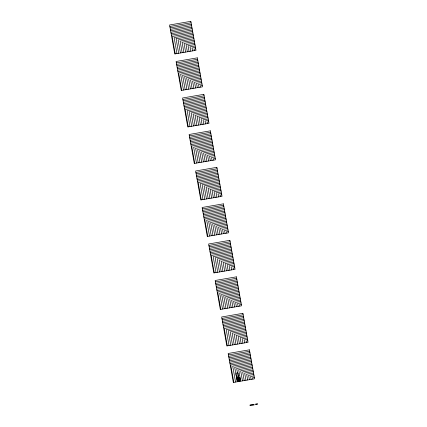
<?xml version="1.0" encoding="UTF-8"?>
<svg xmlns="http://www.w3.org/2000/svg" width="427" height="427" viewBox="0 0 427 427"><rect width="100%" height="100%" fill="white"/><g stroke="black" fill="none" stroke-linecap="round" stroke-linejoin="round"><path stroke-width="0.64" d="M238.768 378.295L238.858 377.81L238.047 377.73M238.186 378.434L238.757 378.343M169.834 26.442L191.088 22.796M170.095 27.888L191.349 24.248M170.352 29.335L191.606 25.695M170.613 30.787L191.867 27.141M170.869 32.233L192.123 28.593M171.126 33.68L192.38 30.039M171.387 35.131L192.641 31.486M192.897 32.938L172.129 36.492L175.23 53.877M193.159 34.384L174.115 37.645L176.959 53.578M176.1 38.798L193.415 35.836M193.671 37.282L178.091 39.951L180.418 52.985M193.933 38.729L180.087 41.104L182.153 52.686M194.189 40.181L182.073 42.252L183.882 52.393M194.45 41.627L184.064 43.405L185.612 52.094M194.707 43.074L186.055 44.557L187.346 51.8M194.963 44.525L188.04 45.71L189.076 51.502M195.224 45.972L190.031 46.863L190.805 51.208M195.481 47.418L192.022 48.011L192.534 50.909M195.742 48.87L194.007 49.164L194.269 50.616M176.346 62.94L197.6 59.294M176.602 64.386L197.856 60.746M176.863 65.833L198.117 62.193M177.12 67.285L198.374 63.644M177.381 68.731L198.635 65.091M177.637 70.177L198.891 66.537M177.894 71.629L199.147 67.989M199.409 69.436L178.641 72.996L181.742 90.375M199.665 70.882L180.626 74.143L183.466 90.076M199.927 72.334L182.612 75.296L185.195 89.782M200.183 73.78L184.603 76.449L186.93 89.483M200.439 75.227L186.594 77.602L188.665 89.19M200.701 76.679L188.585 78.755L190.394 88.891M200.957 78.125L190.575 79.902L192.123 88.597M201.218 79.571L192.561 81.055L193.853 88.298M201.475 81.023L194.552 82.208L195.587 87.999M201.731 82.47L196.543 83.361L197.317 87.706M201.992 83.916L198.528 84.514L199.046 87.407M202.249 85.368L200.519 85.662L200.775 87.113M182.857 99.438L204.111 95.797M183.114 100.884L204.368 97.244M183.375 102.331L204.629 98.69M183.631 103.782L204.885 100.142M183.888 105.229L205.141 101.589M184.149 106.681L205.403 103.035M184.405 108.127L205.659 104.487M205.921 105.933L185.153 109.493L188.248 126.872M206.177 107.38L187.138 110.646L189.978 126.573M206.433 108.832L189.124 111.794L191.707 126.28M206.695 110.278L191.115 112.947L193.436 125.981M206.951 111.725L193.105 114.1L195.171 125.687M207.212 113.176L195.096 115.253L196.9 125.389M207.469 114.623L197.082 116.406L198.635 125.095M207.725 116.075L199.073 117.553L200.364 124.796M207.986 117.521L201.064 118.706L202.094 124.503M208.243 118.968L203.049 119.859L203.828 124.204M208.499 120.419L205.04 121.012L205.558 123.905M208.76 121.866L207.031 122.165L207.287 123.611M189.364 135.935L210.618 132.295M189.625 137.382L210.879 133.742M189.882 138.834L211.135 135.188M190.143 140.28L211.397 136.64M190.399 141.727L211.653 138.086M190.655 143.178L211.909 139.533M190.917 144.625L212.171 140.985M212.427 142.431L191.659 145.991L194.76 163.37M212.689 143.883L193.644 147.144L196.489 163.077M212.945 145.329L195.63 148.297L198.213 162.778M213.201 146.776L197.621 149.445L199.948 162.479M213.463 148.228L199.617 150.598L201.683 162.185M213.719 149.674L201.603 151.75L203.412 161.886M213.98 151.121L203.594 152.903L205.141 161.593M214.237 152.572L205.584 154.051L206.876 161.294M214.493 154.019L207.57 155.204L208.606 161M214.754 155.465L209.561 156.357L210.335 160.701M215.011 156.917L211.552 157.51L212.064 160.408M215.272 158.364L213.537 158.663L213.799 160.109M195.876 172.433L217.129 168.793M196.132 173.88L217.386 170.24M196.393 175.332L217.647 171.691M196.65 176.778L217.903 173.138M196.911 178.224L218.165 174.584M197.167 179.676L218.421 176.036M197.423 181.123L218.677 177.483M218.939 178.929L198.171 182.489L201.272 199.868M219.195 180.381L200.156 183.642L202.996 199.574M219.457 181.827L202.142 184.795L204.725 199.276M219.713 183.274L204.133 185.942L206.46 198.982M219.969 184.726L206.124 187.095L208.189 198.683M220.231 186.172L208.114 188.248L209.924 198.384M220.487 187.618L210.105 189.401L211.653 198.091M220.748 189.07L212.091 190.554L213.383 197.792M221.005 190.517L214.082 191.702L215.117 197.498M221.261 191.963L216.073 192.855L216.847 197.199M221.522 193.415L218.058 194.007L218.576 196.906M221.778 194.861L220.049 195.16L220.305 196.607M202.387 208.931L223.641 205.291M202.644 210.378L223.897 206.737M202.905 211.829L224.154 208.189M203.161 213.276L224.415 209.636M203.417 214.728L224.671 211.082M203.679 216.174L224.933 212.534M203.935 217.621L225.189 213.98M225.445 215.427L204.682 218.987L207.778 236.366M225.707 216.879L206.668 220.14L209.508 236.072M225.963 218.325L208.654 221.293L211.237 235.773M226.225 219.772L210.644 222.446L212.966 235.48M226.481 221.223L212.635 223.593L214.701 235.181M226.737 222.67L214.626 224.746L216.43 234.887M226.999 224.122L216.612 225.899L218.165 234.588M227.255 225.568L218.603 227.052L219.894 234.29M227.516 227.015L220.594 228.199L221.624 233.996M227.772 228.466L222.579 229.352L223.353 233.697M228.029 229.913L224.57 230.505L225.088 233.404M228.29 231.359L226.561 231.658L226.817 233.105M208.894 245.429L230.148 241.789M209.155 246.881L230.409 243.235M209.411 248.327L230.665 244.687M209.673 249.774L230.927 246.133M209.929 251.225L231.183 247.58M210.185 252.672L231.439 249.032M210.447 254.118L231.701 250.478M231.957 251.93L211.189 255.485L214.29 272.864M232.219 253.376L213.174 256.638L216.019 272.57M232.475 254.823L215.16 257.791L217.743 272.271M232.731 256.275L217.151 258.943L219.478 271.978M232.993 257.721L219.147 260.091L221.213 271.679M233.249 259.168L221.133 261.244L222.942 271.385M233.51 260.619L223.124 262.397L224.671 271.086M233.766 262.066L225.114 263.55L226.406 270.793M234.023 263.512L227.1 264.703L228.135 270.494M234.284 264.964L229.091 265.85L229.865 270.195M234.54 266.411L231.082 267.003L231.594 269.901M234.802 267.857L233.067 268.156L233.329 269.602M215.405 281.927L236.659 278.287M215.662 283.379L236.916 279.738M215.923 284.825L237.177 281.185M216.179 286.271L237.433 282.631M216.441 287.723L237.695 284.083M216.697 289.17L237.951 285.53M216.953 290.616L238.207 286.976M238.469 288.428L217.701 291.983L220.802 309.361M238.725 289.874L219.686 293.135L222.526 309.068M238.987 291.321L221.672 294.288L224.255 308.774M239.243 292.773L223.663 295.441L225.99 308.475M239.499 294.219L225.653 296.589L227.719 308.177M239.76 295.665L227.644 297.742L229.454 307.883M240.017 297.117L229.635 298.895L231.183 307.584M240.278 298.564L231.621 300.048L232.912 307.291M240.534 300.01L233.612 301.2L234.647 306.992M240.791 301.462L235.603 302.348L236.377 306.698M241.052 302.908L237.588 303.501L238.106 306.399M241.308 304.36L239.579 304.654L239.835 306.1M221.917 318.425L243.171 314.784M222.173 319.876L243.427 316.236M222.43 321.323L243.684 317.683M222.691 322.775L243.945 319.129M222.947 324.221L244.201 320.581M223.209 325.668L244.463 322.027M223.465 327.119L244.719 323.474M244.975 324.926L224.212 328.48L227.308 345.865M245.237 326.372L226.198 329.633L229.037 345.566M245.493 327.819L228.178 330.786L230.761 345.272M245.755 329.27L230.174 331.939L232.496 344.973M246.011 330.717L232.165 333.092L234.231 344.674M246.267 332.169L234.156 334.24L235.96 344.381M246.528 333.615L236.142 335.392L237.695 344.082M246.785 335.062L238.133 336.545L239.424 343.788M247.046 336.513L240.123 337.698L241.154 343.489M247.302 337.96L242.109 338.851L242.883 343.196M247.559 339.406L244.1 339.999L244.618 342.897M247.82 340.858L246.091 341.152L246.347 342.603M228.424 354.928L249.678 351.282M228.685 356.374L249.939 352.734M228.941 357.821L250.195 354.18M229.203 359.272L250.457 355.627M229.459 360.719L250.713 357.079M229.715 362.165L250.969 358.525M229.977 363.617L251.231 359.977M251.487 361.423L230.719 364.978L233.82 382.362M251.749 362.87L232.704 366.131L235.549 382.064M252.005 364.322L234.69 367.284L237.273 381.77M252.261 365.768L236.681 368.437L239.008 381.471M252.522 367.215L238.677 369.59L240.743 381.178M252.779 368.666L240.663 370.743L242.472 380.879M253.04 370.113L242.653 371.89L244.201 380.58M253.296 371.559L244.644 373.043L245.936 380.286M253.553 373.011L246.63 374.196L247.665 379.987M253.814 374.458L248.621 375.349L249.395 379.694M254.07 375.904L250.612 376.502L251.124 379.395M254.327 377.356L252.597 377.649L252.859 379.101M237.94 378.263L238.143 378.434M237.22 379.165L237.609 381.338M236.942 379.213L237.332 381.386M176.1 38.793L178.683 53.284M237.22 378.13L237.14 377.676C239.072 376.886 235.528 377.964 237.215 378.162M237.305 379.085C237.252 385.287 239.141 378.194 237.311 379.064M237.407 377.97L237.481 378.439C235.501 379.293 239.301 378.231 237.407 377.959M237.796 378.957C238.106 385.351 239.59 377.607 237.802 378.941M238.469 378.845C238.837 385.271 240.15 377.447 238.469 378.829M239.024 378.039C239.419 385.17 240.753 378.162 239.029 378.018M240.225 379.571L239.878 379.63L239.515 377.585L238.869 377.409L239.819 377.34L240.225 379.571M190.832 21.35L169.578 24.99L174.744 53.957L195.998 50.317L190.832 21.35M197.343 57.848L176.089 61.488L181.256 90.455L202.51 86.814L197.343 57.848M203.85 94.346L182.596 97.986L187.763 126.952L209.016 123.312L203.85 94.346M210.362 130.843L189.108 134.489L194.274 163.456L215.528 159.81L210.362 130.843M216.873 167.341L195.619 170.987L200.786 199.953L222.04 196.313L216.873 167.341M223.38 203.844L202.126 207.485L207.292 236.451L228.546 232.811L223.38 203.844M229.891 240.342L208.638 243.982L213.804 272.949L235.058 269.309L229.891 240.342M236.403 276.84L215.149 280.48L220.316 309.447L241.57 305.807L236.403 276.84M242.91 313.338L221.656 316.978L226.822 345.945L248.076 342.305L242.91 313.338M249.421 349.836L228.167 353.476L233.334 382.443L254.588 378.802L249.421 349.836M250.644 404.951L249.95 405.068L250.057 405.65L250.745 405.533L250.644 404.951M251.77 404.759L251.076 404.876L251.177 405.458L251.871 405.34L251.77 404.759M252.864 404.572L252.176 404.689L252.277 405.271L252.971 405.148L252.864 404.572M253.974 404.38L253.28 404.502L253.382 405.079L254.076 404.961L253.974 404.38M256.189 404.001L255.495 404.118L255.602 404.7L256.291 404.582L256.189 404.001M257.321 403.809L256.627 403.926L256.728 404.508L257.422 404.39L257.321 403.809M238.805 375.707L238.442 373.678A1.228 1.03 -8.8 0 0 237.049 372.872A1.228 1.03 -8.8 0 0 236.019 374.089L236.382 376.118A1.228 1.03 -8.8 0 0 237.775 376.924A1.228 1.03 -8.8 0 0 238.805 375.707"/></g></svg>
